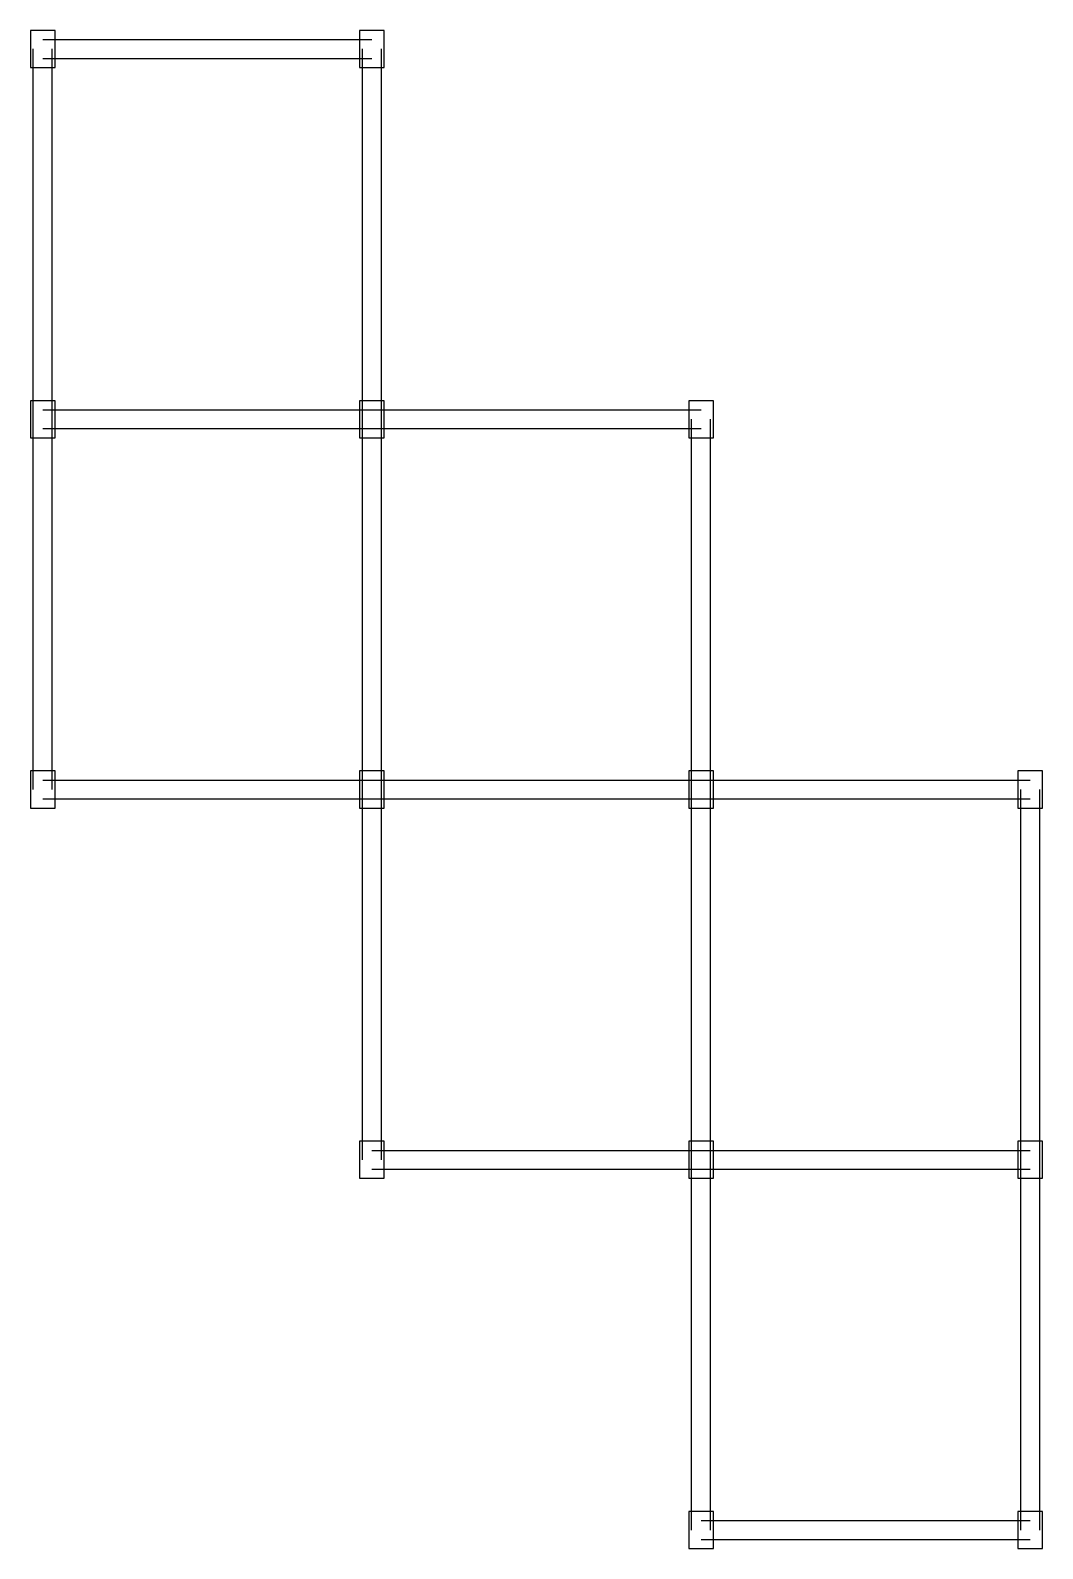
# Model space of a CAD drawing. Header units: metres. Extents: x -150 to 12150, y -225 to 18225.
import ezdxf

# ---------------------------------------------------------------- set-up
doc = ezdxf.new("R2010")
doc.units = ezdxf.units.M
doc.layers.add('COLUMN', color=1, linetype='Continuous')
doc.layers.add('WALL', color=2, linetype='Continuous')

msp = doc.modelspace()

# ---------------------------------------------------------------- linework, layer by layer
at = {"layer": 'COLUMN'}
for points in [[(-150, 17775), (150, 17775), (150, 18225), (-150, 18225), (-150, 17775)], [(3850, 17775), (4150, 17775), (4150, 18225), (3850, 18225), (3850, 17775)], [(-150, 13275), (150, 13275), (150, 13725), (-150, 13725), (-150, 13275)], [(3850, 13275), (4150, 13275), (4150, 13725), (3850, 13725), (3850, 13275)], [(7850, 13275), (8150, 13275), (8150, 13725), (7850, 13725), (7850, 13275)], [(-150, 8775), (150, 8775), (150, 9225), (-150, 9225), (-150, 8775)], [(3850, 8775), (4150, 8775), (4150, 9225), (3850, 9225), (3850, 8775)], [(7850, 8775), (8150, 8775), (8150, 9225), (7850, 9225), (7850, 8775)], [(11850, 8775), (12150, 8775), (12150, 9225), (11850, 9225), (11850, 8775)], [(3850, 4275), (4150, 4275), (4150, 4725), (3850, 4725), (3850, 4275)], [(7850, 4275), (8150, 4275), (8150, 4725), (7850, 4725), (7850, 4275)], [(11850, 4275), (12150, 4275), (12150, 4725), (11850, 4725), (11850, 4275)], [(7850, -225), (8150, -225), (8150, 225), (7850, 225), (7850, -225)], [(11850, -225), (12150, -225), (12150, 225), (11850, 225), (11850, -225)]]:
    msp.add_lwpolyline(points, dxfattribs=at)
at = {"layer": 'WALL'}
for p, q in [((0, 18115), (4000, 18115)), ((-115, 13500), (-115, 18000)), ((115, 13500), (115, 18000)), ((3885, 13500), (3885, 18000)), ((4115, 13500), (4115, 18000)), ((0, 17885), (4000, 17885)), ((-115, 9000), (-115, 13500)), ((0, 13615), (4000, 13615)), ((115, 9000), (115, 13500)), ((3885, 9000), (3885, 13500)), ((4000, 13615), (8000, 13615)), ((4115, 9000), (4115, 13500)), ((7885, 9000), (7885, 13500)), ((8115, 9000), (8115, 13500)), ((0, 13385), (4000, 13385)), ((4000, 13385), (8000, 13385)), ((0, 9115), (4000, 9115)), ((4000, 9115), (8000, 9115)), ((8000, 9115), (12000, 9115)), ((0, 8885), (4000, 8885)), ((3885, 4500), (3885, 9000)), ((4000, 8885), (8000, 8885)), ((4115, 4500), (4115, 9000)), ((7885, 4500), (7885, 9000)), ((8000, 8885), (12000, 8885)), ((8115, 4500), (8115, 9000)), ((11885, 4500), (11885, 9000)), ((12115, 4500), (12115, 9000)), ((4000, 4615), (8000, 4615)), ((8000, 4615), (12000, 4615)), ((7885, 0), (7885, 4500)), ((8115, 0), (8115, 4500)), ((11885, 0), (11885, 4500)), ((12115, 0), (12115, 4500)), ((4000, 4385), (8000, 4385)), ((8000, 4385), (12000, 4385)), ((8000, 115), (12000, 115)), ((8000, -115), (12000, -115))]:
    msp.add_line(p, q, dxfattribs=at)

doc.saveas('drawing.dxf')
